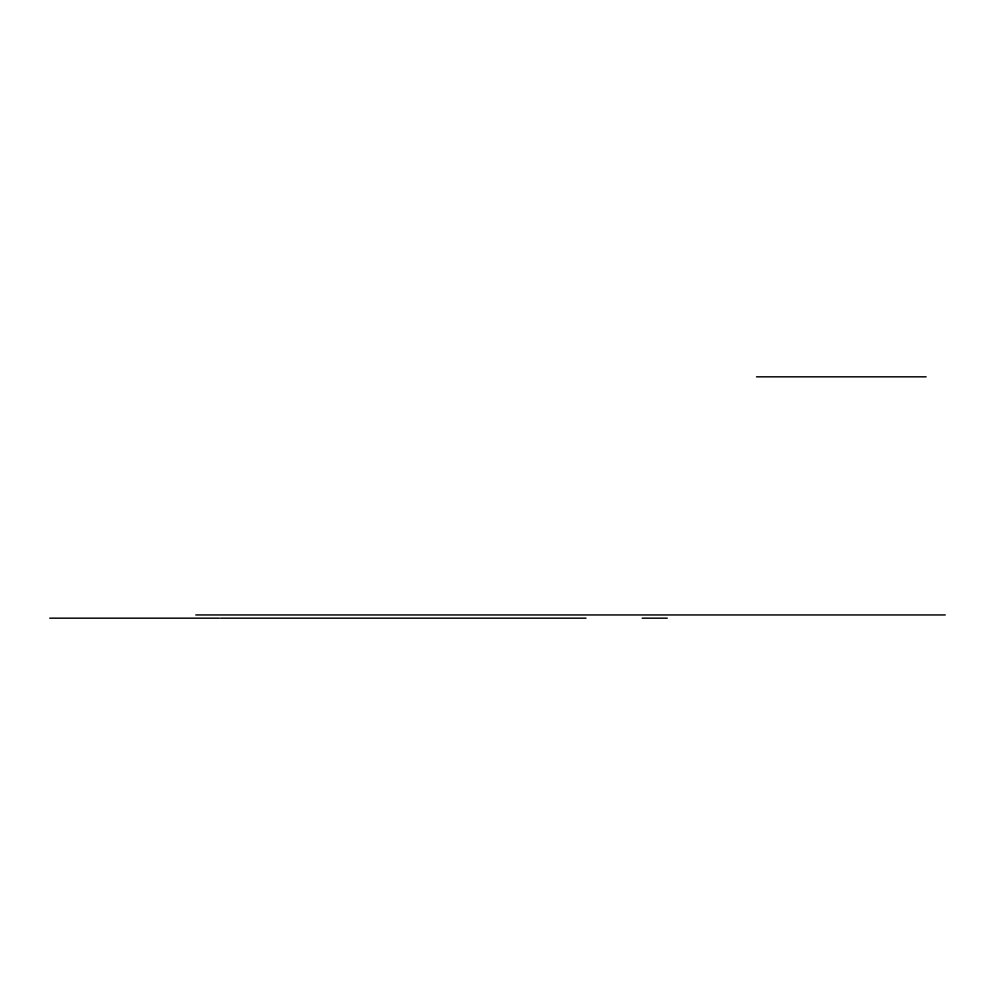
<?xml version="1.0" encoding="UTF-8"?>
<svg xmlns="http://www.w3.org/2000/svg" width="995" height="995" viewBox="0 0 995 995"><rect width="100%" height="100%" fill="white"/><g stroke="black" fill="none" stroke-linecap="round" stroke-linejoin="round"><path stroke-width="1.49" d="M756.486 376.831L926.134 376.831M195.791 614.947L945.25 614.947M49.75 618.169L219.397 618.169M220.591 618.169L586.018 618.169M642.161 618.169L667.259 618.169"/></g></svg>
